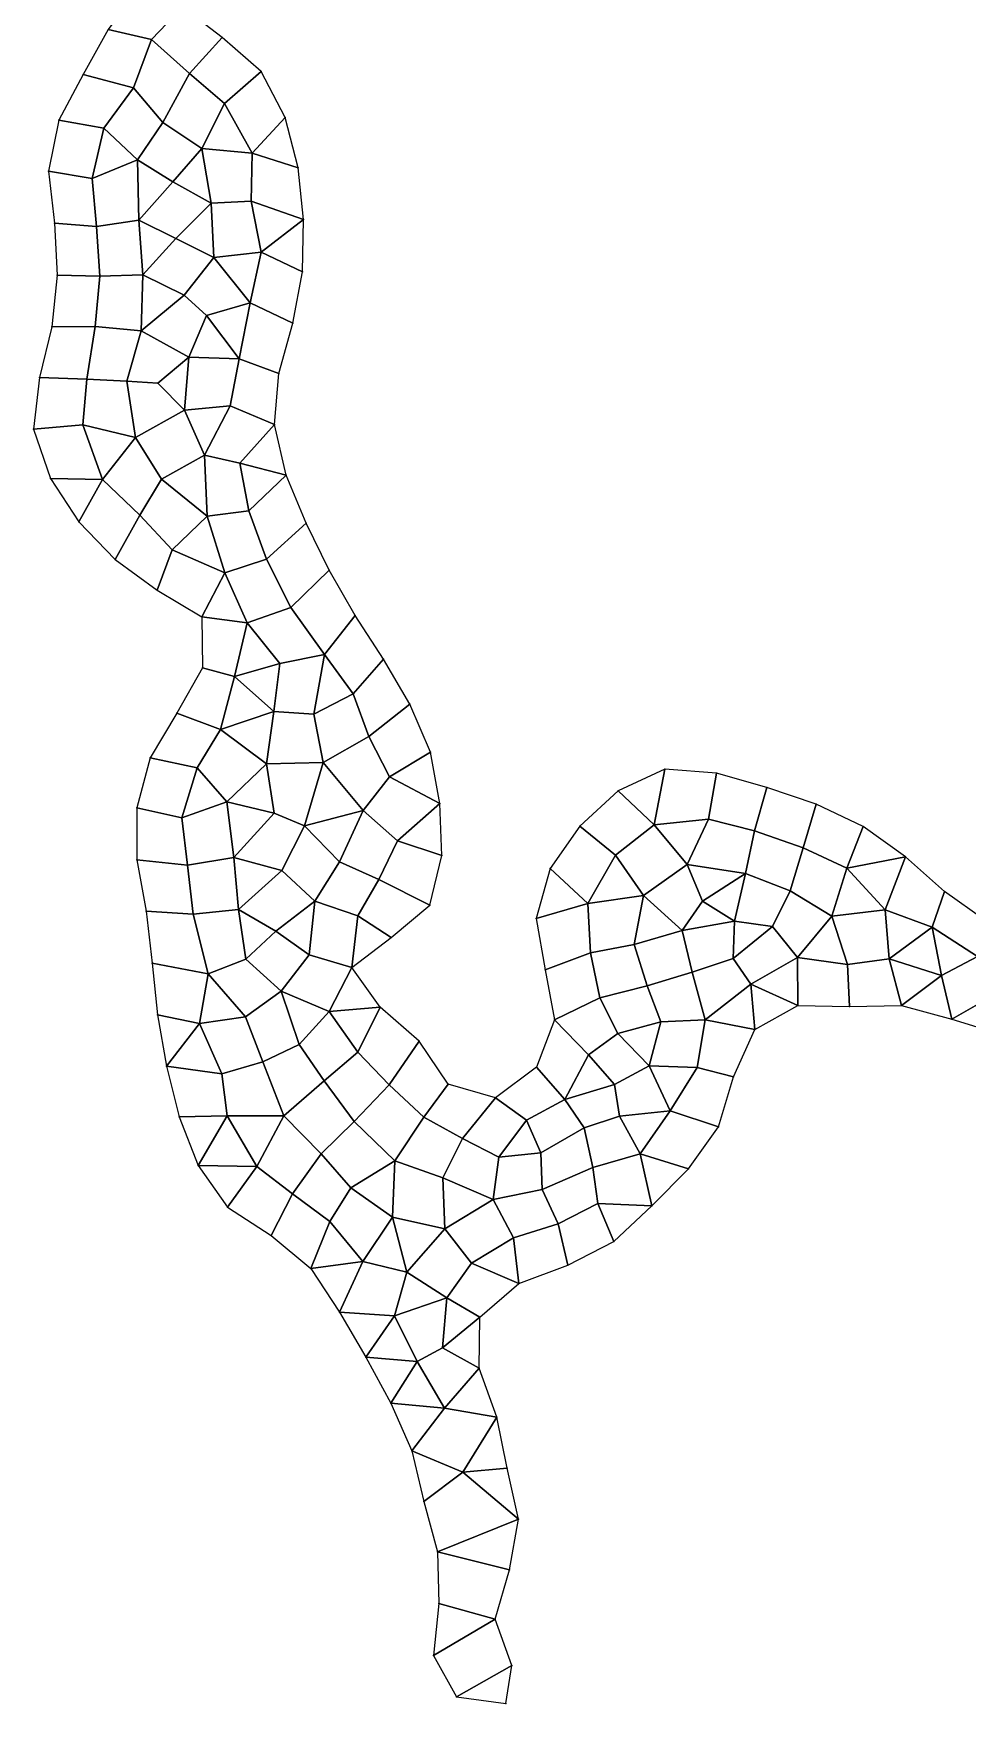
# Model space of a CAD drawing. Extents: x 380827 to 407438, y 6452886 to 6483357.
# Drawn here: x 391428 to 393569, y 6453922 to 6457752 of the extents above; entities that cross this region are included whole.
import ezdxf

# ---------------------------------------------------------------- set-up
doc = ezdxf.new("R2010")
doc.units = 0
for name, color, linetype in [('MESH_BOUND', 25, 'CONTINUOUS'), ('MESH_ELEMS', 18, 'CONTINUOUS'), ('MESH_NDSTRNGS', 17, 'CONTINUOUS'), ('MESH_NODES', 18, 'CONTINUOUS')]:
    doc.layers.add(name, color=color, linetype=linetype)

msp = doc.modelspace()

# ---------------------------------------------------------------- linework, layer by layer
at = {"layer": 'MESH_BOUND', "color": 25}
for points in [[(391860.075, 6457743.24, -0.218), (391769.619, 6457812.63, 0.082)], [(391598.915, 6457761.54, 0.083), (391542.049, 6457658.13, -0.219)], [(391949.509, 6457665.35, -1.459), (391860.075, 6457743.24, -0.218)], [(391542.049, 6457658.13, -0.219), (391486.054, 6457553.35, 0.025)], [(392004.7, 6457559.88, -0.13), (391949.509, 6457665.35, -1.459)], [(391486.054, 6457553.35, 0.025), (391462.525, 6457436.47, 0.083)], [(392034.814, 6457444.37, -0.044), (392004.7, 6457559.88, -0.13)], [(392046.735, 6457325.41, -0.01), (392034.814, 6457444.37, -0.044)], [(391462.525, 6457436.47, 0.083), (391476.182, 6457317.53, 0.034)], [(392044.223, 6457205.79, 0.006), (392046.735, 6457325.41, -0.01)], [(391476.182, 6457317.53, 0.034), (391482.199, 6457198.07, 0.028)], [(391482.199, 6457198.07, 0.028), (391470.343, 6457079.36, 0.012)], [(392022.254, 6457088.17, -0.012), (392044.223, 6457205.79, 0.006)], [(391470.343, 6457079.36, 0.012), (391441.723, 6456963.19, -0.013)], [(391990.2, 6456972.81, 0.008), (392022.254, 6457088.17, -0.012)], [(391441.723, 6456963.19, -0.013), (391427.784, 6456844.62, 0.005)], [(391980.072, 6456855.66, 0.056), (391990.2, 6456972.81, 0.008)], [(391427.784, 6456844.62, 0.005), (391467.073, 6456731.93, -0.006)], [(392006.789, 6456739.41, 0.005), (391980.072, 6456855.66, 0.056)], [(391467.073, 6456731.93, -0.006), (391532.199, 6456632.05, -0.005)], [(392052.685, 6456628.96, 0.016), (392006.789, 6456739.41, 0.005)], [(391532.199, 6456632.05, -0.005), (391615.202, 6456546.08, 0.009)], [(392105.332, 6456521.42, 0.015), (392052.685, 6456628.96, 0.016)], [(391615.202, 6456546.08, 0.009), (391711.665, 6456475.76, -0.006)], [(392164.892, 6456417.78, 0.012), (392105.332, 6456521.42, 0.015)], [(391711.665, 6456475.76, -0.006), (391813.95, 6456414.2, 0.041)], [(391813.95, 6456414.2, 0.041), (391815.113, 6456297.5, -0.02)], [(392230.43, 6456317.6, 0.001), (392164.892, 6456417.78, 0.012)], [(391815.113, 6456297.5, -0.02), (391756.865, 6456193.39, -0.116)], [(392290.773, 6456214.21, -0.075), (392230.43, 6456317.6, 0.001)], [(392338.039, 6456104.36, 0.004), (392290.773, 6456214.21, -0.075)], [(391756.865, 6456193.39, -0.116), (391695.146, 6456091.16, -0.164)], [(392359.189, 6455986.64, 0.003), (392338.039, 6456104.36, 0.004)], [(391695.146, 6456091.16, -0.164), (391664.564, 6455976.57, -0.123)], [(392875.325, 6456064.74, -0.14), (392768.258, 6456015.52, -0.045)], [(392993.345, 6456055.56, -0.002), (392875.325, 6456064.74, -0.14)], [(393108.512, 6456022.85, 0.002), (392993.345, 6456055.56, -0.002)], [(393221.932, 6455984.57, 0), (393108.512, 6456022.85, 0.002)], [(392363.671, 6455867.14, 0.009), (392359.189, 6455986.64, 0.003)], [(392768.258, 6456015.52, -0.045), (392680.539, 6455934.24, -0.248)], [(393329.934, 6455933.74, 0.004), (393221.932, 6455984.57, 0)], [(391664.564, 6455976.57, -0.123), (391664.735, 6455857.15, -0.028)], [(392680.539, 6455934.24, -0.248), (392611.954, 6455837.09, -0.455)], [(393426.767, 6455863.85, 0), (393329.934, 6455933.74, 0.004)], [(392336.279, 6455753.11, 0.015), (392363.671, 6455867.14, 0.009)], [(391664.735, 6455857.15, -0.028), (391685.868, 6455739.3, 0.004)], [(392611.954, 6455837.09, -0.455), (392579.922, 6455722.63, -0.151)], [(393516.298, 6455784.39, -0.005), (393426.767, 6455863.85, 0)], [(392247.637, 6455678.84, 0.016), (392336.279, 6455753.11, 0.015)], [(393608.773, 6455719, 0), (393516.298, 6455784.39, -0.005)], [(391685.868, 6455739.3, 0.004), (391700.177, 6455620.59, -0.017)], [(392579.922, 6455722.63, -0.151), (392600.859, 6455605.13, -0.096)], [(392157.894, 6455610.1, 0.005), (392247.637, 6455678.84, 0.016)], [(391700.177, 6455620.59, -0.017), (391712.23, 6455501.59, -0.005)], [(392222.643, 6455518.93, -0.043), (392157.894, 6455610.1, 0.005)], [(392600.859, 6455605.13, -0.096), (392622.26, 6455490, 0.059)], [(393081.245, 6455467.89, 0.009), (393179.542, 6455523.08, 0.04)], [(393179.542, 6455523.08, 0.04), (393298.491, 6455520.91, -0.072)], [(393298.491, 6455520.91, -0.072), (393417.262, 6455522.9, -0.005)], [(393417.262, 6455522.9, -0.005), (393532.72, 6455491.89, 0.028)], [(391712.23, 6455501.59, -0.005), (391732.671, 6455383.63, -0.258)], [(392311.589, 6455441.43, -0.571), (392222.643, 6455518.93, -0.043)], [(392622.26, 6455490, 0.059), (392580.523, 6455381.49, -0.019)], [(393532.72, 6455491.89, 0.028), (393647.158, 6455456.87, -0.41)], [(393032.009, 6455359.81, 0.043), (393081.245, 6455467.89, 0.009)], [(392378.49, 6455342.43, -0.028), (392311.589, 6455441.43, -0.571)], [(391732.671, 6455383.63, -0.258), (391762.124, 6455267.63, -0.007)], [(392580.523, 6455381.49, -0.019), (392487.07, 6455311.46, 0.127)], [(392487.07, 6455311.46, 0.127), (392378.49, 6455342.43, -0.028)], [(392998.165, 6455244.96, -0.015), (393032.009, 6455359.81, 0.043)], [(391762.124, 6455267.63, -0.007), (391805.042, 6455155.95, -0.014)], [(392929.251, 6455148.73, 0.013), (392998.165, 6455244.96, -0.015)], [(391805.042, 6455155.95, -0.014), (391872.269, 6455060.46, -0.067)], [(392845.091, 6455063.58, 0.003), (392929.251, 6455148.73, 0.013)], [(392757.917, 6454982.22, 0.004), (392845.091, 6455063.58, 0.003)], [(391872.269, 6455060.46, -0.067), (391972.528, 6454995.72, -0.001)], [(391972.528, 6454995.72, -0.001), (392063.993, 6454919.84, 0.02)], [(392652.724, 6454927.54, -0.002), (392757.917, 6454982.22, 0.004)], [(392063.993, 6454919.84, 0.02), (392128.98, 6454819.73, 0.002)], [(392540.601, 6454885.56, 0.004), (392652.724, 6454927.54, -0.002)], [(392451.186, 6454808.62, 0.012), (392540.601, 6454885.56, 0.004)], [(392128.98, 6454819.73, 0.002), (392189.331, 6454716.32, -0.003)], [(392449.461, 6454691.56, 0.013), (392451.186, 6454808.62, 0.012)], [(392189.331, 6454716.32, -0.003), (392246.911, 6454611.36, 0.011)], [(392490.074, 6454579.09, -0.022), (392449.461, 6454691.56, 0.013)], [(392246.911, 6454611.36, 0.011), (392294.917, 6454501.9, 0.032)], [(392513.485, 6454462.01, 0), (392490.074, 6454579.09, -0.022)], [(392294.917, 6454501.9, 0.032), (392322.57, 6454385.78, -0.001)], [(392539.803, 6454345.4, -0.022), (392513.485, 6454462.01, 0)], [(392322.57, 6454385.78, -0.001), (392354.205, 6454270.48, 0.002)], [(392518.826, 6454228.91, -0.008), (392539.803, 6454345.4, -0.022)], [(392354.205, 6454270.48, 0.002), (392357.12, 6454151.4, -0.096)], [(392486.415, 6454115.48, 0.019), (392518.826, 6454228.91, -0.008)], [(392357.12, 6454151.4, -0.096), (392344.465, 6454032.71, -0.01)], [(392524.135, 6454009.75, 0.008), (392486.415, 6454115.48, 0.019)], [(392344.465, 6454032.71, -0.01), (392397.231, 6453937.35, 0.005)], [(392510.192, 6453922.22, -8), (392524.135, 6454009.75, 0.008)], [(392397.231, 6453937.35, 0.005), (392510.192, 6453922.22, -8)]]:
    msp.add_polyline3d(points, dxfattribs=at)
at = {"layer": 'MESH_ELEMS', "color": 178}
for points in [[(391668.03, 6457855.75, -6.343), (391598.915, 6457761.54, 0.083), (391698.559, 6457738.07, -1.529), (391769.619, 6457812.63, 0.082)], [(391769.619, 6457812.63, 0.082), (391698.559, 6457738.07, -1.529), (391785.868, 6457660.25, -8.354), (391860.075, 6457743.24, -0.218)], [(391698.559, 6457738.07, -1.529), (391598.915, 6457761.54, 0.083), (391542.049, 6457658.13, -0.219), (391657.142, 6457627.28, -1.656)], [(391860.075, 6457743.24, -0.218), (391785.868, 6457660.25, -8.354), (391865.454, 6457591.9, -5.431), (391949.509, 6457665.35, -1.459)], [(391698.559, 6457738.07, -1.529), (391657.142, 6457627.28, -1.656), (391724.583, 6457547.85, -6.373), (391785.868, 6457660.25, -8.354)], [(391657.142, 6457627.28, -1.656), (391542.049, 6457658.13, -0.219), (391486.054, 6457553.35, 0.025), (391589.14, 6457534.78, -4.118)], [(391785.868, 6457660.25, -8.354), (391724.583, 6457547.85, -6.373), (391813.675, 6457488.31, -5.55), (391865.454, 6457591.9, -5.431)], [(391949.509, 6457665.35, -1.459), (391865.454, 6457591.9, -5.431), (391928.85, 6457477.7, -3.349), (392004.7, 6457559.88, -0.13)], [(391724.583, 6457547.85, -6.373), (391657.142, 6457627.28, -1.656), (391589.14, 6457534.78, -4.118), (391666.408, 6457462.28, -4.402)], [(391928.85, 6457477.7, -3.349), (391865.454, 6457591.9, -5.431), (391813.675, 6457488.31, -5.55), (391928.85, 6457477.7, -3.349)], [(391589.14, 6457534.78, -4.118), (391486.054, 6457553.35, 0.025), (391462.525, 6457436.47, 0.083), (391562.807, 6457419.4, -4.105)], [(392034.814, 6457444.37, -0.044), (392004.7, 6457559.88, -0.13), (391928.85, 6457477.7, -3.349), (392034.814, 6457444.37, -0.044)], [(391562.807, 6457419.4, -4.105), (391666.408, 6457462.28, -4.402), (391589.14, 6457534.78, -4.118), (391562.807, 6457419.4, -4.105)], [(391724.583, 6457547.85, -6.373), (391666.408, 6457462.28, -4.402), (391747.007, 6457412, -4.275), (391813.675, 6457488.31, -5.55)], [(391834.971, 6457363.19, -4.158), (391813.675, 6457488.31, -5.55), (391747.007, 6457412, -4.275), (391834.971, 6457363.19, -4.158)], [(391928.85, 6457477.7, -3.349), (391813.675, 6457488.31, -5.55), (391834.971, 6457363.19, -4.158), (391926.968, 6457367.44, -4.175)], [(391928.85, 6457477.7, -3.349), (391926.968, 6457367.44, -4.175), (392046.735, 6457325.41, -0.01), (392034.814, 6457444.37, -0.044)], [(391666.408, 6457462.28, -4.402), (391562.807, 6457419.4, -4.105), (391572.456, 6457309.58, -4.007), (391669.085, 6457324.06, -4.205)], [(391669.085, 6457324.06, -4.205), (391747.007, 6457412, -4.275), (391666.408, 6457462.28, -4.402), (391669.085, 6457324.06, -4.205)], [(391562.807, 6457419.4, -4.105), (391462.525, 6457436.47, 0.083), (391476.182, 6457317.53, 0.034), (391572.456, 6457309.58, -4.007)], [(391747.007, 6457412, -4.275), (391669.085, 6457324.06, -4.205), (391754.473, 6457282.04, -4.046), (391834.971, 6457363.19, -4.158)], [(391840.948, 6457238.42, -4.049), (391834.971, 6457363.19, -4.158), (391754.473, 6457282.04, -4.046), (391840.948, 6457238.42, -4.049)], [(391926.968, 6457367.44, -4.175), (391834.971, 6457363.19, -4.158), (391840.948, 6457238.42, -4.049), (391949.737, 6457250.71, -2.306)], [(391949.737, 6457250.71, -2.306), (392046.735, 6457325.41, -0.01), (391926.968, 6457367.44, -4.175), (391949.737, 6457250.71, -2.306)], [(391669.085, 6457324.06, -4.205), (391572.456, 6457309.58, -4.007), (391579.721, 6457195.31, -4.093), (391678.461, 6457198.35, -4.17)], [(391678.461, 6457198.35, -4.17), (391754.473, 6457282.04, -4.046), (391669.085, 6457324.06, -4.205), (391678.461, 6457198.35, -4.17)], [(392044.223, 6457205.79, 0.006), (392046.735, 6457325.41, -0.01), (391949.737, 6457250.71, -2.306), (392044.223, 6457205.79, 0.006)], [(391572.456, 6457309.58, -4.007), (391476.182, 6457317.53, 0.034), (391482.199, 6457198.07, 0.028), (391579.721, 6457195.31, -4.093)], [(391754.473, 6457282.04, -4.046), (391678.461, 6457198.35, -4.17), (391773.097, 6457151.86, -3.958), (391840.948, 6457238.42, -4.049)], [(391924.603, 6457134.8, -3.3), (391949.737, 6457250.71, -2.306), (391840.948, 6457238.42, -4.049), (391924.603, 6457134.8, -3.3)], [(392044.223, 6457205.79, 0.006), (391949.737, 6457250.71, -2.306), (391924.603, 6457134.8, -3.3), (392022.254, 6457088.17, -0.012)], [(391840.948, 6457238.42, -4.049), (391773.097, 6457151.86, -3.958), (391824.107, 6457105.24, -3.812), (391924.603, 6457134.8, -3.3)], [(391579.721, 6457195.31, -4.093), (391482.199, 6457198.07, 0.028), (391470.343, 6457079.36, 0.012), (391569.2, 6457080.01, -3.893)], [(391678.461, 6457198.35, -4.17), (391579.721, 6457195.31, -4.093), (391569.2, 6457080.01, -3.893), (391674.582, 6457070.1, -4.225)], [(391674.582, 6457070.1, -4.225), (391773.097, 6457151.86, -3.958), (391678.461, 6457198.35, -4.17), (391674.582, 6457070.1, -4.225)], [(391773.097, 6457151.86, -3.958), (391674.582, 6457070.1, -4.225), (391783.632, 6457010.16, -2.549), (391824.107, 6457105.24, -3.812)], [(391899.612, 6457006.29, -3.342), (391924.603, 6457134.8, -3.3), (391824.107, 6457105.24, -3.812), (391899.612, 6457006.29, -3.342)], [(392022.254, 6457088.17, -0.012), (391924.603, 6457134.8, -3.3), (391899.612, 6457006.29, -3.342), (391990.2, 6456972.81, 0.008)], [(391899.612, 6457006.29, -3.342), (391824.107, 6457105.24, -3.812), (391783.632, 6457010.16, -2.549), (391899.612, 6457006.29, -3.342)], [(391569.2, 6457080.01, -3.893), (391470.343, 6457079.36, 0.012), (391441.723, 6456963.19, -0.013), (391549.963, 6456959.61, -3.677)], [(391674.582, 6457070.1, -4.225), (391569.2, 6457080.01, -3.893), (391549.963, 6456959.61, -3.677), (391641.896, 6456955.06, -4.247)], [(391783.632, 6457010.16, -2.549), (391674.582, 6457070.1, -4.225), (391641.896, 6456955.06, -4.247), (391713.175, 6456950.57, -4.12)], [(391773.699, 6456888.47, -4.013), (391783.632, 6457010.16, -2.549), (391713.175, 6456950.57, -4.12), (391773.699, 6456888.47, -4.013)], [(391899.612, 6457006.29, -3.342), (391783.632, 6457010.16, -2.549), (391773.699, 6456888.47, -4.013), (391878.515, 6456898.28, -1.85)], [(391990.2, 6456972.81, 0.008), (391899.612, 6457006.29, -3.342), (391878.515, 6456898.28, -1.85), (391980.072, 6456855.66, 0.056)], [(391549.963, 6456959.61, -3.677), (391441.723, 6456963.19, -0.013), (391427.784, 6456844.62, 0.005), (391541.225, 6456854.52, -3.664)], [(391641.896, 6456955.06, -4.247), (391549.963, 6456959.61, -3.677), (391541.225, 6456854.52, -3.664), (391662.088, 6456825.51, -4.02)], [(391713.175, 6456950.57, -4.12), (391641.896, 6456955.06, -4.247), (391662.088, 6456825.51, -4.02), (391773.699, 6456888.47, -4.013)], [(391773.699, 6456888.47, -4.013), (391662.088, 6456825.51, -4.02), (391721.249, 6456730.47, -3.48), (391820.193, 6456785.32, -4.446)], [(391820.193, 6456785.32, -4.446), (391878.515, 6456898.28, -1.85), (391773.699, 6456888.47, -4.013), (391820.193, 6456785.32, -4.446)], [(391980.072, 6456855.66, 0.056), (391878.515, 6456898.28, -1.85), (391820.193, 6456785.32, -4.446), (391900.639, 6456766.88, -3.521)], [(391541.225, 6456854.52, -3.664), (391427.784, 6456844.62, 0.005), (391467.073, 6456731.93, -0.006), (391585.791, 6456729.71, -3.491)], [(391585.791, 6456729.71, -3.491), (391662.088, 6456825.51, -4.02), (391541.225, 6456854.52, -3.664), (391585.791, 6456729.71, -3.491)], [(391721.249, 6456730.47, -3.48), (391662.088, 6456825.51, -4.02), (391585.791, 6456729.71, -3.491), (391672.045, 6456647.85, -2.877)], [(392006.789, 6456739.41, 0.005), (391980.072, 6456855.66, 0.056), (391900.639, 6456766.88, -3.521), (392006.789, 6456739.41, 0.005)], [(391826.387, 6456645.21, -4.072), (391820.193, 6456785.32, -4.446), (391721.249, 6456730.47, -3.48), (391826.387, 6456645.21, -4.072)], [(391900.639, 6456766.88, -3.521), (391820.193, 6456785.32, -4.446), (391826.387, 6456645.21, -4.072), (391921.553, 6456657.67, -2.255)], [(391921.553, 6456657.67, -2.255), (392006.789, 6456739.41, 0.005), (391900.639, 6456766.88, -3.521), (391921.553, 6456657.67, -2.255)], [(391532.199, 6456632.05, -0.005), (391585.791, 6456729.71, -3.491), (391467.073, 6456731.93, -0.006), (391532.199, 6456632.05, -0.005)], [(391672.045, 6456647.85, -2.877), (391585.791, 6456729.71, -3.491), (391532.199, 6456632.05, -0.005), (391615.202, 6456546.08, 0.009)], [(391721.249, 6456730.47, -3.48), (391672.045, 6456647.85, -2.877), (391746.078, 6456567.96, -1.477), (391826.387, 6456645.21, -4.072)], [(392006.789, 6456739.41, 0.005), (391921.553, 6456657.67, -2.255), (391961.714, 6456546.81, -2.231), (392052.685, 6456628.96, 0.016)], [(391746.078, 6456567.96, -1.477), (391672.045, 6456647.85, -2.877), (391615.202, 6456546.08, 0.009), (391711.665, 6456475.76, -0.006)], [(391866.292, 6456515.44, -3.812), (391826.387, 6456645.21, -4.072), (391746.078, 6456567.96, -1.477), (391866.292, 6456515.44, -3.812)], [(391921.553, 6456657.67, -2.255), (391826.387, 6456645.21, -4.072), (391866.292, 6456515.44, -3.812), (391961.714, 6456546.81, -2.231)], [(392052.685, 6456628.96, 0.016), (391961.714, 6456546.81, -2.231), (392017.66, 6456435.78, -3.633), (392105.332, 6456521.42, 0.015)], [(391746.078, 6456567.96, -1.477), (391711.665, 6456475.76, -0.006), (391813.95, 6456414.2, 0.041), (391866.292, 6456515.44, -3.812)], [(391961.714, 6456546.81, -2.231), (391866.292, 6456515.44, -3.812), (391917.591, 6456400.42, -3.252), (392017.66, 6456435.78, -3.633)], [(392105.332, 6456521.42, 0.015), (392017.66, 6456435.78, -3.633), (392094.671, 6456327.91, -3.374), (392164.892, 6456417.78, 0.012)], [(391917.591, 6456400.42, -3.252), (391866.292, 6456515.44, -3.812), (391813.95, 6456414.2, 0.041), (391917.591, 6456400.42, -3.252)], [(391917.591, 6456400.42, -3.252), (391813.95, 6456414.2, 0.041), (391815.113, 6456297.5, -0.02), (391888.436, 6456277.73, -3.239)], [(392017.66, 6456435.78, -3.633), (391917.591, 6456400.42, -3.252), (391992.888, 6456307.25, -3.739), (392094.671, 6456327.91, -3.374)], [(392164.892, 6456417.78, 0.012), (392094.671, 6456327.91, -3.374), (392160.724, 6456237.65, -3.247), (392230.43, 6456317.6, 0.001)], [(391992.888, 6456307.25, -3.739), (391917.591, 6456400.42, -3.252), (391888.436, 6456277.73, -3.239), (391992.888, 6456307.25, -3.739)], [(392094.671, 6456327.91, -3.374), (391992.888, 6456307.25, -3.739), (391978.771, 6456197.36, -3.452), (392070.21, 6456191.56, -3.544)], [(392070.21, 6456191.56, -3.544), (392160.724, 6456237.65, -3.247), (392094.671, 6456327.91, -3.374), (392070.21, 6456191.56, -3.544)], [(391888.436, 6456277.73, -3.239), (391815.113, 6456297.5, -0.02), (391756.865, 6456193.39, -0.116), (391856.71, 6456155.89, -1.665)], [(391978.771, 6456197.36, -3.452), (391992.888, 6456307.25, -3.739), (391888.436, 6456277.73, -3.239), (391978.771, 6456197.36, -3.452)], [(392230.43, 6456317.6, 0.001), (392160.724, 6456237.65, -3.247), (392196.266, 6456139.78, -3.09), (392290.773, 6456214.21, -0.075)], [(391978.771, 6456197.36, -3.452), (391888.436, 6456277.73, -3.239), (391856.71, 6456155.89, -1.665), (391978.771, 6456197.36, -3.452)], [(392160.724, 6456237.65, -3.247), (392070.21, 6456191.56, -3.544), (392091.587, 6456080.52, -3.369), (392196.266, 6456139.78, -3.09)], [(392290.773, 6456214.21, -0.075), (392196.266, 6456139.78, -3.09), (392243.851, 6456047.41, -0.514), (392338.039, 6456104.36, 0.004)], [(391856.71, 6456155.89, -1.665), (391756.865, 6456193.39, -0.116), (391695.146, 6456091.16, -0.164), (391803.118, 6456068.01, -2.353)], [(391962.147, 6456077.44, -3.405), (391978.771, 6456197.36, -3.452), (391856.71, 6456155.89, -1.665), (391962.147, 6456077.44, -3.405)], [(392070.21, 6456191.56, -3.544), (391978.771, 6456197.36, -3.452), (391962.147, 6456077.44, -3.405), (392091.587, 6456080.52, -3.369)], [(391856.71, 6456155.89, -1.665), (391803.118, 6456068.01, -2.353), (391870.805, 6455990.02, -2.939), (391962.147, 6456077.44, -3.405)], [(392196.266, 6456139.78, -3.09), (392091.587, 6456080.52, -3.369), (392183.916, 6455970.69, -1.948), (392243.851, 6456047.41, -0.514)], [(392359.189, 6455986.64, 0.003), (392338.039, 6456104.36, 0.004), (392243.851, 6456047.41, -0.514), (392359.189, 6455986.64, 0.003)], [(391803.118, 6456068.01, -2.353), (391695.146, 6456091.16, -0.164), (391664.564, 6455976.57, -0.123), (391768.078, 6455953.22, -2.047)], [(391768.078, 6455953.22, -2.047), (391870.805, 6455990.02, -2.939), (391803.118, 6456068.01, -2.353), (391768.078, 6455953.22, -2.047)], [(391979.395, 6455964.34, -3.738), (391962.147, 6456077.44, -3.405), (391870.805, 6455990.02, -2.939), (391979.395, 6455964.34, -3.738)], [(392091.587, 6456080.52, -3.369), (391962.147, 6456077.44, -3.405), (391979.395, 6455964.34, -3.738), (392049.152, 6455935.28, -1.433)], [(392183.916, 6455970.69, -1.948), (392091.587, 6456080.52, -3.369), (392049.152, 6455935.28, -1.433), (392183.916, 6455970.69, -1.948)], [(392875.325, 6456064.74, -0.14), (392768.258, 6456015.52, -0.045), (392850.163, 6455937.67, -1.373), (392875.325, 6456064.74, -0.14)], [(392850.163, 6455937.67, -1.373), (392974.887, 6455950.42, -1.169), (392993.345, 6456055.56, -0.002), (392875.325, 6456064.74, -0.14)], [(392243.851, 6456047.41, -0.514), (392183.916, 6455970.69, -1.948), (392261.89, 6455901.02, -1.028), (392359.189, 6455986.64, 0.003)], [(392974.887, 6455950.42, -1.169), (393080.138, 6455923.74, -1.205), (393108.512, 6456022.85, 0.002), (392993.345, 6456055.56, -0.002)], [(393080.138, 6455923.74, -1.205), (393192.066, 6455884.87, -1.159), (393221.932, 6455984.57, 0), (393108.512, 6456022.85, 0.002)], [(391870.805, 6455990.02, -2.939), (391768.078, 6455953.22, -2.047), (391781.227, 6455845.05, -1.629), (391887.426, 6455862.89, -3.099)], [(391887.426, 6455862.89, -3.099), (391979.395, 6455964.34, -3.738), (391870.805, 6455990.02, -2.939), (391887.426, 6455862.89, -3.099)], [(392363.671, 6455867.14, 0.009), (392359.189, 6455986.64, 0.003), (392261.89, 6455901.02, -1.028), (392363.671, 6455867.14, 0.009)], [(392680.539, 6455934.24, -0.248), (392761.975, 6455868.2, -1.537), (392850.163, 6455937.67, -1.373), (392768.258, 6456015.52, -0.045)], [(393221.932, 6455984.57, 0), (393192.066, 6455884.87, -1.159), (393292.104, 6455838.26, -0.796), (393329.934, 6455933.74, 0.004)], [(391768.078, 6455953.22, -2.047), (391664.564, 6455976.57, -0.123), (391664.735, 6455857.15, -0.028), (391781.227, 6455845.05, -1.629)], [(392049.152, 6455935.28, -1.433), (391979.395, 6455964.34, -3.738), (391887.426, 6455862.89, -3.099), (391997.154, 6455832.44, -3.238)], [(392128.978, 6455852.32, -2.556), (392183.916, 6455970.69, -1.948), (392049.152, 6455935.28, -1.433), (392128.978, 6455852.32, -2.556)], [(392183.916, 6455970.69, -1.948), (392128.978, 6455852.32, -2.556), (392219.609, 6455811.83, -2.161), (392261.89, 6455901.02, -1.028)], [(392974.887, 6455950.42, -1.169), (392850.163, 6455937.67, -1.373), (392926.22, 6455846.6, -0.938), (392974.887, 6455950.42, -1.169)], [(392926.22, 6455846.6, -0.938), (393059.663, 6455825.58, -0.975), (393080.138, 6455923.74, -1.205), (392974.887, 6455950.42, -1.169)], [(392049.152, 6455935.28, -1.433), (391997.154, 6455832.44, -3.238), (392072.546, 6455762.54, -2.208), (392128.978, 6455852.32, -2.556)], [(392611.954, 6455837.09, -0.455), (392698.824, 6455757.1, -1.482), (392761.975, 6455868.2, -1.537), (392680.539, 6455934.24, -0.248)], [(392761.975, 6455868.2, -1.537), (392826.206, 6455775.08, -1.473), (392926.22, 6455846.6, -0.938), (392850.163, 6455937.67, -1.373)], [(393080.138, 6455923.74, -1.205), (393059.663, 6455825.58, -0.975), (393162.291, 6455786.4, -1.151), (393192.066, 6455884.87, -1.159)], [(393426.767, 6455863.85, 0), (393329.934, 6455933.74, 0.004), (393292.104, 6455838.26, -0.796), (393426.767, 6455863.85, 0)], [(392261.89, 6455901.02, -1.028), (392219.609, 6455811.83, -2.161), (392336.279, 6455753.11, 0.015), (392363.671, 6455867.14, 0.009)], [(392761.975, 6455868.2, -1.537), (392698.824, 6455757.1, -1.482), (392826.206, 6455775.08, -1.473), (392761.975, 6455868.2, -1.537)], [(393192.066, 6455884.87, -1.159), (393162.291, 6455786.4, -1.151), (393257.703, 6455728.23, -1.123), (393292.104, 6455838.26, -0.796)], [(391781.227, 6455845.05, -1.629), (391664.735, 6455857.15, -0.028), (391685.868, 6455739.3, 0.004), (391793.822, 6455732.89, -1.308)], [(391887.426, 6455862.89, -3.099), (391781.227, 6455845.05, -1.629), (391793.822, 6455732.89, -1.308), (391897.993, 6455743.43, -3.31)], [(391897.993, 6455743.43, -3.31), (391997.154, 6455832.44, -3.238), (391887.426, 6455862.89, -3.099), (391897.993, 6455743.43, -3.31)], [(392072.546, 6455762.54, -2.208), (391997.154, 6455832.44, -3.238), (391897.993, 6455743.43, -3.31), (391983.41, 6455693.63, -3.105)], [(392128.978, 6455852.32, -2.556), (392072.546, 6455762.54, -2.208), (392171.482, 6455728.57, -0.801), (392219.609, 6455811.83, -2.161)], [(392611.954, 6455837.09, -0.455), (392579.922, 6455722.63, -0.151), (392698.824, 6455757.1, -1.482), (392611.954, 6455837.09, -0.455)], [(392826.206, 6455775.08, -1.473), (392914.821, 6455694.79, -1.473), (392961.47, 6455762.74, -1.464), (392926.22, 6455846.6, -0.938)], [(393059.663, 6455825.58, -0.975), (392926.22, 6455846.6, -0.938), (392961.47, 6455762.74, -1.464), (393059.663, 6455825.58, -0.975)], [(393380.014, 6455742.41, -1.096), (393292.104, 6455838.26, -0.796), (393257.703, 6455728.23, -1.123), (393380.014, 6455742.41, -1.096)], [(393426.767, 6455863.85, 0), (393292.104, 6455838.26, -0.796), (393380.014, 6455742.41, -1.096), (393426.767, 6455863.85, 0)], [(393426.767, 6455863.85, 0), (393380.014, 6455742.41, -1.096), (393487.557, 6455703.1, -1.013), (393516.298, 6455784.39, -0.005)], [(392219.609, 6455811.83, -2.161), (392171.482, 6455728.57, -0.801), (392247.637, 6455678.84, 0.016), (392336.279, 6455753.11, 0.015)], [(393059.663, 6455825.58, -0.975), (392961.47, 6455762.74, -1.464), (393034.936, 6455716.8, -1.27), (393059.663, 6455825.58, -0.975)], [(393059.663, 6455825.58, -0.975), (393034.936, 6455716.8, -1.27), (393122.002, 6455704.41, -1.271), (393162.291, 6455786.4, -1.151)], [(392059.505, 6455639.11, -1.828), (392072.546, 6455762.54, -2.208), (391983.41, 6455693.63, -3.105), (392059.505, 6455639.11, -1.828)], [(392171.482, 6455728.57, -0.801), (392072.546, 6455762.54, -2.208), (392059.505, 6455639.11, -1.828), (392157.894, 6455610.1, 0.005)], [(392600.859, 6455605.13, -0.096), (392704.558, 6455643.89, -1.389), (392698.824, 6455757.1, -1.482), (392579.922, 6455722.63, -0.151)], [(392704.558, 6455643.89, -1.389), (392804.993, 6455662.87, -1.067), (392826.206, 6455775.08, -1.473), (392698.824, 6455757.1, -1.482)], [(392914.821, 6455694.79, -1.473), (392826.206, 6455775.08, -1.473), (392804.993, 6455662.87, -1.067), (392914.821, 6455694.79, -1.473)], [(393034.936, 6455716.8, -1.27), (392961.47, 6455762.74, -1.464), (392914.821, 6455694.79, -1.473), (393034.936, 6455716.8, -1.27)], [(393122.002, 6455704.41, -1.271), (393178.984, 6455633.5, -1.631), (393257.703, 6455728.23, -1.123), (393162.291, 6455786.4, -1.151)], [(393516.298, 6455784.39, -0.005), (393487.557, 6455703.1, -1.013), (393591.588, 6455635.18, -0.702), (393608.773, 6455719, 0)], [(391793.822, 6455732.89, -1.308), (391685.868, 6455739.3, 0.004), (391700.177, 6455620.59, -0.017), (391827.996, 6455596.13, -2.951)], [(391897.993, 6455743.43, -3.31), (391793.822, 6455732.89, -1.308), (391827.996, 6455596.13, -2.951), (391914.878, 6455629.52, -3.22)], [(391914.878, 6455629.52, -3.22), (391983.41, 6455693.63, -3.105), (391897.993, 6455743.43, -3.31), (391914.878, 6455629.52, -3.22)], [(392247.637, 6455678.84, 0.016), (392171.482, 6455728.57, -0.801), (392157.894, 6455610.1, 0.005), (392247.637, 6455678.84, 0.016)], [(392914.821, 6455694.79, -1.473), (392937.496, 6455599.42, -0.899), (393031.414, 6455630.7, -1.753), (393034.936, 6455716.8, -1.27)], [(393122.002, 6455704.41, -1.271), (393034.936, 6455716.8, -1.27), (393031.414, 6455630.7, -1.753), (393122.002, 6455704.41, -1.271)], [(393257.703, 6455728.23, -1.123), (393178.984, 6455633.5, -1.631), (393293.697, 6455617.34, -1.752), (393257.703, 6455728.23, -1.123)], [(393257.703, 6455728.23, -1.123), (393293.697, 6455617.34, -1.752), (393389.459, 6455630.31, -1.641), (393380.014, 6455742.41, -1.096)], [(393487.557, 6455703.1, -1.013), (393380.014, 6455742.41, -1.096), (393389.459, 6455630.31, -1.641), (393487.557, 6455703.1, -1.013)], [(392059.505, 6455639.11, -1.828), (391983.41, 6455693.63, -3.105), (391914.878, 6455629.52, -3.22), (391995.571, 6455556.2, -2.596)], [(392804.993, 6455662.87, -1.067), (392834.625, 6455568.05, -1.869), (392937.496, 6455599.42, -0.899), (392914.821, 6455694.79, -1.473)], [(393031.414, 6455630.7, -1.753), (393072.255, 6455571.9, -0.34), (393178.984, 6455633.5, -1.631), (393122.002, 6455704.41, -1.271)], [(393487.557, 6455703.1, -1.013), (393389.459, 6455630.31, -1.641), (393509.494, 6455592.05, -1.983), (393487.557, 6455703.1, -1.013)], [(393591.588, 6455635.18, -0.702), (393487.557, 6455703.1, -1.013), (393509.494, 6455592.05, -1.983), (393591.588, 6455635.18, -0.702)], [(392157.894, 6455610.1, 0.005), (392059.505, 6455639.11, -1.828), (391995.571, 6455556.2, -2.596), (392105.81, 6455508.99, -0.06)], [(392622.26, 6455490, 0.059), (392726.338, 6455540.61, -1.578), (392704.558, 6455643.89, -1.389), (392600.859, 6455605.13, -0.096)], [(392704.558, 6455643.89, -1.389), (392726.338, 6455540.61, -1.578), (392834.625, 6455568.05, -1.869), (392804.993, 6455662.87, -1.067)], [(391827.996, 6455596.13, -2.951), (391700.177, 6455620.59, -0.017), (391712.23, 6455501.59, -0.005), (391808.734, 6455482.03, -3.053)], [(391914.878, 6455629.52, -3.22), (391827.996, 6455596.13, -2.951), (391913.77, 6455496.95, -3.019), (391995.571, 6455556.2, -2.596)], [(392222.643, 6455518.93, -0.043), (392157.894, 6455610.1, 0.005), (392105.81, 6455508.99, -0.06), (392222.643, 6455518.93, -0.043)], [(392834.625, 6455568.05, -1.869), (392865.761, 6455485.84, -1.808), (392967.176, 6455490.42, -1.964), (392937.496, 6455599.42, -0.899)], [(392937.496, 6455599.42, -0.899), (392967.176, 6455490.42, -1.964), (393072.255, 6455571.9, -0.34), (393031.414, 6455630.7, -1.753)], [(393178.984, 6455633.5, -1.631), (393072.255, 6455571.9, -0.34), (393179.542, 6455523.08, 0.04), (393178.984, 6455633.5, -1.631)], [(393178.984, 6455633.5, -1.631), (393179.542, 6455523.08, 0.04), (393298.491, 6455520.91, -0.072), (393293.697, 6455617.34, -1.752)], [(393293.697, 6455617.34, -1.752), (393298.491, 6455520.91, -0.072), (393417.262, 6455522.9, -0.005), (393389.459, 6455630.31, -1.641)], [(393509.494, 6455592.05, -1.983), (393389.459, 6455630.31, -1.641), (393417.262, 6455522.9, -0.005), (393509.494, 6455592.05, -1.983)], [(393509.494, 6455592.05, -1.983), (393532.72, 6455491.89, 0.028), (393639.526, 6455552.75, -2.05), (393591.588, 6455635.18, -0.702)], [(391808.734, 6455482.03, -3.053), (391913.77, 6455496.95, -3.019), (391827.996, 6455596.13, -2.951), (391808.734, 6455482.03, -3.053)], [(392726.338, 6455540.61, -1.578), (392767.581, 6455459.1, -1.785), (392865.761, 6455485.84, -1.808), (392834.625, 6455568.05, -1.869)], [(393072.255, 6455571.9, -0.34), (392967.176, 6455490.42, -1.964), (393081.245, 6455467.89, 0.009), (393072.255, 6455571.9, -0.34)], [(393179.542, 6455523.08, 0.04), (393072.255, 6455571.9, -0.34), (393081.245, 6455467.89, 0.009), (393179.542, 6455523.08, 0.04)], [(393532.72, 6455491.89, 0.028), (393509.494, 6455592.05, -1.983), (393417.262, 6455522.9, -0.005), (393532.72, 6455491.89, 0.028)], [(391995.571, 6455556.2, -2.596), (391913.77, 6455496.95, -3.019), (391953.371, 6455394.09, -2.557), (392036.767, 6455433.47, -0.033)], [(392036.767, 6455433.47, -0.033), (392105.81, 6455508.99, -0.06), (391995.571, 6455556.2, -2.596), (392036.767, 6455433.47, -0.033)], [(392622.26, 6455490, 0.059), (392700.09, 6455410.09, -1.292), (392767.581, 6455459.1, -1.785), (392726.338, 6455540.61, -1.578)], [(393647.158, 6455456.87, -0.41), (393639.526, 6455552.75, -2.05), (393532.72, 6455491.89, 0.028), (393647.158, 6455456.87, -0.41)], [(391732.671, 6455383.63, -0.258), (391808.734, 6455482.03, -3.053), (391712.23, 6455501.59, -0.005), (391732.671, 6455383.63, -0.258)], [(391913.77, 6455496.95, -3.019), (391808.734, 6455482.03, -3.053), (391859.266, 6455366.7, -3.298), (391953.371, 6455394.09, -2.557)], [(392105.81, 6455508.99, -0.06), (392036.767, 6455433.47, -0.033), (392094.139, 6455350.6, -2.393), (392171.416, 6455415.9, -2.395)], [(392171.416, 6455415.9, -2.395), (392222.643, 6455518.93, -0.043), (392105.81, 6455508.99, -0.06), (392171.416, 6455415.9, -2.395)], [(392222.643, 6455518.93, -0.043), (392171.416, 6455415.9, -2.395), (392243.001, 6455341.2, -2.602), (392311.589, 6455441.43, -0.571)], [(392580.523, 6455381.49, -0.019), (392645.513, 6455307.59, -2.209), (392700.09, 6455410.09, -1.292), (392622.26, 6455490, 0.059)], [(392865.761, 6455485.84, -1.808), (392767.581, 6455459.1, -1.785), (392839.388, 6455384.44, -1.805), (392865.761, 6455485.84, -1.808)], [(392865.761, 6455485.84, -1.808), (392839.388, 6455384.44, -1.805), (392949.252, 6455381.26, -2.098), (392967.176, 6455490.42, -1.964)], [(392967.176, 6455490.42, -1.964), (392949.252, 6455381.26, -2.098), (393032.009, 6455359.81, 0.043), (393081.245, 6455467.89, 0.009)], [(391732.671, 6455383.63, -0.258), (391859.266, 6455366.7, -3.298), (391808.734, 6455482.03, -3.053), (391732.671, 6455383.63, -0.258)], [(392700.09, 6455410.09, -1.292), (392759.797, 6455341.98, -2.061), (392839.388, 6455384.44, -1.805), (392767.581, 6455459.1, -1.785)], [(392036.767, 6455433.47, -0.033), (391953.371, 6455394.09, -2.557), (392001.692, 6455270.48, -2.686), (392094.139, 6455350.6, -2.393)], [(392171.416, 6455415.9, -2.395), (392094.139, 6455350.6, -2.393), (392163.242, 6455257.15, -2.599), (392243.001, 6455341.2, -2.602)], [(392311.589, 6455441.43, -0.571), (392243.001, 6455341.2, -2.602), (392322.44, 6455267.43, -2.331), (392378.49, 6455342.43, -0.028)], [(392759.797, 6455341.98, -2.061), (392700.09, 6455410.09, -1.292), (392645.513, 6455307.59, -2.209), (392759.797, 6455341.98, -2.061)], [(391859.266, 6455366.7, -3.298), (391732.671, 6455383.63, -0.258), (391762.124, 6455267.63, -0.007), (391872.034, 6455269.87, -2.956)], [(391953.371, 6455394.09, -2.557), (391859.266, 6455366.7, -3.298), (391872.034, 6455269.87, -2.956), (392001.692, 6455270.48, -2.686)], [(392487.07, 6455311.46, 0.127), (392557.729, 6455259.8, -2.224), (392645.513, 6455307.59, -2.209), (392580.523, 6455381.49, -0.019)], [(392759.797, 6455341.98, -2.061), (392770.947, 6455269.63, -1.933), (392887.273, 6455281.79, -1.928), (392839.388, 6455384.44, -1.805)], [(392949.252, 6455381.26, -2.098), (392839.388, 6455384.44, -1.805), (392887.273, 6455281.79, -1.928), (392949.252, 6455381.26, -2.098)], [(392887.273, 6455281.79, -1.928), (392998.165, 6455244.96, -0.015), (393032.009, 6455359.81, 0.043), (392949.252, 6455381.26, -2.098)], [(392094.139, 6455350.6, -2.393), (392001.692, 6455270.48, -2.686), (392087.394, 6455182.69, -2.668), (392163.242, 6455257.15, -2.599)], [(392243.001, 6455341.2, -2.602), (392163.242, 6455257.15, -2.599), (392255.968, 6455167.16, -2.344), (392322.44, 6455267.43, -2.331)], [(392378.49, 6455342.43, -0.028), (392322.44, 6455267.43, -2.331), (392411.557, 6455217.89, -2.323), (392487.07, 6455311.46, 0.127)], [(392645.513, 6455307.59, -2.209), (392690.087, 6455242.23, -1.527), (392770.947, 6455269.63, -1.933), (392759.797, 6455341.98, -2.061)], [(392487.07, 6455311.46, 0.127), (392411.557, 6455217.89, -2.323), (392494.141, 6455175.15, -2.28), (392557.729, 6455259.8, -2.224)], [(392645.513, 6455307.59, -2.209), (392557.729, 6455259.8, -2.224), (392590.407, 6455185.46, -2.07), (392690.087, 6455242.23, -1.527)], [(391805.042, 6455155.95, -0.014), (391872.034, 6455269.87, -2.956), (391762.124, 6455267.63, -0.007), (391805.042, 6455155.95, -0.014)], [(391805.042, 6455155.95, -0.014), (391939.479, 6455153.86, -2.64), (391872.034, 6455269.87, -2.956), (391805.042, 6455155.95, -0.014)], [(391939.479, 6455153.86, -2.64), (392001.692, 6455270.48, -2.686), (391872.034, 6455269.87, -2.956), (391939.479, 6455153.86, -2.64)], [(392087.394, 6455182.69, -2.668), (392001.692, 6455270.48, -2.686), (391939.479, 6455153.86, -2.64), (392021.419, 6455091.11, -2.526)], [(392163.242, 6455257.15, -2.599), (392087.394, 6455182.69, -2.668), (392155.25, 6455105.27, -2.885), (392255.968, 6455167.16, -2.344)], [(392322.44, 6455267.43, -2.331), (392255.968, 6455167.16, -2.344), (392366.288, 6455127.86, -2.339), (392411.557, 6455217.89, -2.323)], [(392590.407, 6455185.46, -2.07), (392557.729, 6455259.8, -2.224), (392494.141, 6455175.15, -2.28), (392590.407, 6455185.46, -2.07)], [(392770.947, 6455269.63, -1.933), (392690.087, 6455242.23, -1.527), (392710.072, 6455151.37, -1.58), (392818.784, 6455182.81, -1.299)], [(392887.273, 6455281.79, -1.928), (392770.947, 6455269.63, -1.933), (392818.784, 6455182.81, -1.299), (392887.273, 6455281.79, -1.928)], [(392887.273, 6455281.79, -1.928), (392818.784, 6455182.81, -1.299), (392929.251, 6455148.73, 0.013), (392998.165, 6455244.96, -0.015)], [(392411.557, 6455217.89, -2.323), (392366.288, 6455127.86, -2.339), (392481.654, 6455078.03, -2.097), (392494.141, 6455175.15, -2.28)], [(392690.087, 6455242.23, -1.527), (392590.407, 6455185.46, -2.07), (392593.604, 6455101.47, -2.008), (392710.072, 6455151.37, -1.58)], [(392087.394, 6455182.69, -2.668), (392021.419, 6455091.11, -2.526), (392107.095, 6455028, -1.152), (392155.25, 6455105.27, -2.885)], [(392494.141, 6455175.15, -2.28), (392481.654, 6455078.03, -2.097), (392593.604, 6455101.47, -2.008), (392590.407, 6455185.46, -2.07)], [(392818.784, 6455182.81, -1.299), (392710.072, 6455151.37, -1.58), (392721.759, 6455068.8, -0.518), (392845.091, 6455063.58, 0.003)], [(392929.251, 6455148.73, 0.013), (392818.784, 6455182.81, -1.299), (392845.091, 6455063.58, 0.003), (392929.251, 6455148.73, 0.013)], [(391872.269, 6455060.46, -0.067), (391939.479, 6455153.86, -2.64), (391805.042, 6455155.95, -0.014), (391872.269, 6455060.46, -0.067)], [(392021.419, 6455091.11, -2.526), (391939.479, 6455153.86, -2.64), (391872.269, 6455060.46, -0.067), (391972.528, 6454995.72, -0.001)], [(392250.793, 6455038.09, -2.218), (392255.968, 6455167.16, -2.344), (392155.25, 6455105.27, -2.885), (392250.793, 6455038.09, -2.218)], [(392366.288, 6455127.86, -2.339), (392255.968, 6455167.16, -2.344), (392250.793, 6455038.09, -2.218), (392370.593, 6455010.79, -1.049)], [(392593.604, 6455101.47, -2.008), (392630.13, 6455022.52, -1.503), (392721.759, 6455068.8, -0.518), (392710.072, 6455151.37, -1.58)], [(392155.25, 6455105.27, -2.885), (392107.095, 6455028, -1.152), (392182.705, 6454936.27, -1.913), (392250.793, 6455038.09, -2.218)], [(392481.654, 6455078.03, -2.097), (392366.288, 6455127.86, -2.339), (392370.593, 6455010.79, -1.049), (392481.654, 6455078.03, -2.097)], [(392481.654, 6455078.03, -2.097), (392527.913, 6454990.01, -0.752), (392630.13, 6455022.52, -1.503), (392593.604, 6455101.47, -2.008)], [(392107.095, 6455028, -1.152), (392021.419, 6455091.11, -2.526), (391972.528, 6454995.72, -0.001), (392063.993, 6454919.84, 0.02)], [(392481.654, 6455078.03, -2.097), (392370.593, 6455010.79, -1.049), (392432.006, 6454932.1, 0.019), (392527.913, 6454990.01, -0.752)], [(392630.13, 6455022.52, -1.503), (392652.724, 6454927.54, -0.002), (392757.917, 6454982.22, 0.004), (392721.759, 6455068.8, -0.518)], [(392845.091, 6455063.58, 0.003), (392721.759, 6455068.8, -0.518), (392757.917, 6454982.22, 0.004), (392845.091, 6455063.58, 0.003)], [(392182.705, 6454936.27, -1.913), (392107.095, 6455028, -1.152), (392063.993, 6454919.84, 0.02), (392182.705, 6454936.27, -1.913)], [(392283.746, 6454911.45, -1.897), (392250.793, 6455038.09, -2.218), (392182.705, 6454936.27, -1.913), (392283.746, 6454911.45, -1.897)], [(392283.746, 6454911.45, -1.897), (392370.593, 6455010.79, -1.049), (392250.793, 6455038.09, -2.218), (392283.746, 6454911.45, -1.897)], [(392370.593, 6455010.79, -1.049), (392283.746, 6454911.45, -1.897), (392375.329, 6454853.03, -1.292), (392432.006, 6454932.1, 0.019)], [(392540.601, 6454885.56, 0.004), (392527.913, 6454990.01, -0.752), (392432.006, 6454932.1, 0.019), (392540.601, 6454885.56, 0.004)], [(392630.13, 6455022.52, -1.503), (392527.913, 6454990.01, -0.752), (392540.601, 6454885.56, 0.004), (392652.724, 6454927.54, -0.002)], [(392128.98, 6454819.73, 0.002), (392182.705, 6454936.27, -1.913), (392063.993, 6454919.84, 0.02), (392128.98, 6454819.73, 0.002)], [(392283.746, 6454911.45, -1.897), (392182.705, 6454936.27, -1.913), (392128.98, 6454819.73, 0.002), (392255.704, 6454811.46, -1.777)], [(392255.704, 6454811.46, -1.777), (392375.329, 6454853.03, -1.292), (392283.746, 6454911.45, -1.897), (392255.704, 6454811.46, -1.777)], [(392432.006, 6454932.1, 0.019), (392375.329, 6454853.03, -1.292), (392451.186, 6454808.62, 0.012), (392540.601, 6454885.56, 0.004)], [(392375.329, 6454853.03, -1.292), (392255.704, 6454811.46, -1.777), (392307.268, 6454706.85, -1.613), (392365.699, 6454738.15, -1.402)], [(392365.699, 6454738.15, -1.402), (392451.186, 6454808.62, 0.012), (392375.329, 6454853.03, -1.292), (392365.699, 6454738.15, -1.402)], [(392189.331, 6454716.32, -0.003), (392255.704, 6454811.46, -1.777), (392128.98, 6454819.73, 0.002), (392189.331, 6454716.32, -0.003)], [(392189.331, 6454716.32, -0.003), (392307.268, 6454706.85, -1.613), (392255.704, 6454811.46, -1.777), (392189.331, 6454716.32, -0.003)], [(392449.461, 6454691.56, 0.013), (392451.186, 6454808.62, 0.012), (392365.699, 6454738.15, -1.402), (392449.461, 6454691.56, 0.013)], [(392365.699, 6454738.15, -1.402), (392307.268, 6454706.85, -1.613), (392369.896, 6454599.52, -1.486), (392449.461, 6454691.56, 0.013)], [(392246.911, 6454611.36, 0.011), (392307.268, 6454706.85, -1.613), (392189.331, 6454716.32, -0.003), (392246.911, 6454611.36, 0.011)], [(392246.911, 6454611.36, 0.011), (392369.896, 6454599.52, -1.486), (392307.268, 6454706.85, -1.613), (392246.911, 6454611.36, 0.011)], [(392490.074, 6454579.09, -0.022), (392449.461, 6454691.56, 0.013), (392369.896, 6454599.52, -1.486), (392490.074, 6454579.09, -0.022)], [(392294.917, 6454501.9, 0.032), (392369.896, 6454599.52, -1.486), (392246.911, 6454611.36, 0.011), (392294.917, 6454501.9, 0.032)], [(392490.074, 6454579.09, -0.022), (392369.896, 6454599.52, -1.486), (392294.917, 6454501.9, 0.032), (392411.981, 6454452.79, -1.281)], [(392513.485, 6454462.01, 0), (392490.074, 6454579.09, -0.022), (392411.981, 6454452.79, -1.281), (392513.485, 6454462.01, 0)], [(392322.57, 6454385.78, -0.001), (392411.981, 6454452.79, -1.281), (392294.917, 6454501.9, 0.032), (392322.57, 6454385.78, -0.001)], [(392411.981, 6454452.79, -1.281), (392322.57, 6454385.78, -0.001), (392354.205, 6454270.48, 0.002), (392539.803, 6454345.4, -0.022)], [(392539.803, 6454345.4, -0.022), (392513.485, 6454462.01, 0), (392411.981, 6454452.79, -1.281), (392539.803, 6454345.4, -0.022)], [(392518.826, 6454228.91, -0.008), (392539.803, 6454345.4, -0.022), (392354.205, 6454270.48, 0.002), (392518.826, 6454228.91, -0.008)], [(392518.826, 6454228.91, -0.008), (392354.205, 6454270.48, 0.002), (392357.12, 6454151.4, -0.096), (392486.415, 6454115.48, 0.019)], [(392344.465, 6454032.71, -0.01), (392486.415, 6454115.48, 0.019), (392357.12, 6454151.4, -0.096), (392344.465, 6454032.71, -0.01)], [(392486.415, 6454115.48, 0.019), (392344.465, 6454032.71, -0.01), (392397.231, 6453937.35, 0.005), (392524.135, 6454009.75, 0.008)], [(392510.192, 6453922.22, -8), (392524.135, 6454009.75, 0.008), (392397.231, 6453937.35, 0.005), (392510.192, 6453922.22, -8)]]:
    msp.add_3dface(points, dxfattribs=at)
at = {"layer": 'MESH_NDSTRNGS', "color": 17}
for points in [[(392557.729, 6455259.8, -2.224), (392487.07, 6455311.46, 0.127)], [(392494.141, 6455175.15, -2.28), (392557.729, 6455259.8, -2.224)], [(392481.654, 6455078.03, -2.097), (392494.141, 6455175.15, -2.28)], [(392527.913, 6454990.01, -0.752), (392481.654, 6455078.03, -2.097)], [(392540.601, 6454885.56, 0.004), (392527.913, 6454990.01, -0.752)]]:
    msp.add_polyline3d(points, dxfattribs=at)
for p in [(392487.07, 6455311.46, 0.127), (392557.729, 6455259.8, -2.224), (392494.141, 6455175.15, -2.28), (392481.654, 6455078.03, -2.097), (392527.913, 6454990.01, -0.752), (392540.601, 6454885.56, 0.004)]:
    msp.add_point(p, dxfattribs=at)
at = {"layer": 'MESH_NODES', "color": 18}
for p in [(391860.075, 6457743.24, -0.218), (391698.559, 6457738.07, -1.529), (391542.049, 6457658.13, -0.219), (391785.868, 6457660.25, -8.354), (391949.509, 6457665.35, -1.459), (391657.142, 6457627.28, -1.656), (391865.454, 6457591.9, -5.431), (391486.054, 6457553.35, 0.025), (392004.7, 6457559.88, -0.13), (391589.14, 6457534.78, -4.118), (391724.583, 6457547.85, -6.373), (391813.675, 6457488.31, -5.55), (391928.85, 6457477.7, -3.349), (391666.408, 6457462.28, -4.402), (392034.814, 6457444.37, -0.044), (391462.525, 6457436.47, 0.083), (391562.807, 6457419.4, -4.105), (391747.007, 6457412, -4.275), (391834.971, 6457363.19, -4.158), (391926.968, 6457367.44, -4.175), (391669.085, 6457324.06, -4.205), (392046.735, 6457325.41, -0.01), (391476.182, 6457317.53, 0.034), (391572.456, 6457309.58, -4.007), (391754.473, 6457282.04, -4.046), (391949.737, 6457250.71, -2.306), (391840.948, 6457238.42, -4.049), (391482.199, 6457198.07, 0.028), (391579.721, 6457195.31, -4.093), (391678.461, 6457198.35, -4.17), (392044.223, 6457205.79, 0.006), (391773.097, 6457151.86, -3.958), (391924.603, 6457134.8, -3.3), (391824.107, 6457105.24, -3.812), (391470.343, 6457079.36, 0.012), (391569.2, 6457080.01, -3.893), (391674.582, 6457070.1, -4.225), (392022.254, 6457088.17, -0.012), (391783.632, 6457010.16, -2.549), (391899.612, 6457006.29, -3.342), (391441.723, 6456963.19, -0.013), (391549.963, 6456959.61, -3.677), (391641.896, 6456955.06, -4.247), (391713.175, 6456950.57, -4.12), (391990.2, 6456972.81, 0.008), (391773.699, 6456888.47, -4.013), (391878.515, 6456898.28, -1.85), (391427.784, 6456844.62, 0.005), (391541.225, 6456854.52, -3.664), (391662.088, 6456825.51, -4.02), (391980.072, 6456855.66, 0.056), (391820.193, 6456785.32, -4.446), (391900.639, 6456766.88, -3.521), (391467.073, 6456731.93, -0.006), (391585.791, 6456729.71, -3.491), (391721.249, 6456730.47, -3.48), (392006.789, 6456739.41, 0.005), (391672.045, 6456647.85, -2.877), (391826.387, 6456645.21, -4.072), (391921.553, 6456657.67, -2.255), (391532.199, 6456632.05, -0.005), (392052.685, 6456628.96, 0.016), (391746.078, 6456567.96, -1.477), (391615.202, 6456546.08, 0.009), (391961.714, 6456546.81, -2.231), (392105.332, 6456521.42, 0.015), (391866.292, 6456515.44, -3.812), (391711.665, 6456475.76, -0.006), (391813.95, 6456414.2, 0.041), (392017.66, 6456435.78, -3.633), (392164.892, 6456417.78, 0.012), (391917.591, 6456400.42, -3.252), (392094.671, 6456327.91, -3.374), (391815.113, 6456297.5, -0.02), (391992.888, 6456307.25, -3.739), (392230.43, 6456317.6, 0.001), (391888.436, 6456277.73, -3.239), (392160.724, 6456237.65, -3.247), (392290.773, 6456214.21, -0.075), (391756.865, 6456193.39, -0.116), (391978.771, 6456197.36, -3.452), (392070.21, 6456191.56, -3.544), (391856.71, 6456155.89, -1.665), (392196.266, 6456139.78, -3.09), (392338.039, 6456104.36, 0.004), (391695.146, 6456091.16, -0.164), (391803.118, 6456068.01, -2.353), (391962.147, 6456077.44, -3.405), (392091.587, 6456080.52, -3.369), (392875.325, 6456064.74, -0.14), (392243.851, 6456047.41, -0.514), (392993.345, 6456055.56, -0.002), (393108.512, 6456022.85, 0.002), (391870.805, 6455990.02, -2.939), (392359.189, 6455986.64, 0.003), (392768.258, 6456015.52, -0.045), (393221.932, 6455984.57, 0), (391664.564, 6455976.57, -0.123), (391768.078, 6455953.22, -2.047), (391979.395, 6455964.34, -3.738), (392183.916, 6455970.69, -1.948), (392974.887, 6455950.42, -1.169), (392049.152, 6455935.28, -1.433), (392680.539, 6455934.24, -0.248), (392850.163, 6455937.67, -1.373), (393080.138, 6455923.74, -1.205), (393329.934, 6455933.74, 0.004), (392261.89, 6455901.02, -1.028), (392363.671, 6455867.14, 0.009), (392761.975, 6455868.2, -1.537), (393192.066, 6455884.87, -1.159), (391664.735, 6455857.15, -0.028), (391781.227, 6455845.05, -1.629), (391887.426, 6455862.89, -3.099), (391997.154, 6455832.44, -3.238), (392128.978, 6455852.32, -2.556), (392611.954, 6455837.09, -0.455), (392926.22, 6455846.6, -0.938), (393292.104, 6455838.26, -0.796), (393426.767, 6455863.85, 0), (392219.609, 6455811.83, -2.161), (393059.663, 6455825.58, -0.975), (392072.546, 6455762.54, -2.208), (392336.279, 6455753.11, 0.015), (392698.824, 6455757.1, -1.482), (392826.206, 6455775.08, -1.473), (392961.47, 6455762.74, -1.464), (393162.291, 6455786.4, -1.151), (393516.298, 6455784.39, -0.005), (391685.868, 6455739.3, 0.004), (391793.822, 6455732.89, -1.308), (391897.993, 6455743.43, -3.31), (392171.482, 6455728.57, -0.801), (392579.922, 6455722.63, -0.151), (393034.936, 6455716.8, -1.27), (393257.703, 6455728.23, -1.123), (393380.014, 6455742.41, -1.096), (391983.41, 6455693.63, -3.105), (392247.637, 6455678.84, 0.016), (392914.821, 6455694.79, -1.473), (393122.002, 6455704.41, -1.271), (393487.557, 6455703.1, -1.013), (392059.505, 6455639.11, -1.828), (392704.558, 6455643.89, -1.389), (392804.993, 6455662.87, -1.067), (391700.177, 6455620.59, -0.017), (391914.878, 6455629.52, -3.22), (392157.894, 6455610.1, 0.005), (392600.859, 6455605.13, -0.096), (392937.496, 6455599.42, -0.899), (393031.414, 6455630.7, -1.753), (393178.984, 6455633.5, -1.631), (393293.697, 6455617.34, -1.752), (393389.459, 6455630.31, -1.641), (391827.996, 6455596.13, -2.951), (392834.625, 6455568.05, -1.869), (393072.255, 6455571.9, -0.34), (393509.494, 6455592.05, -1.983), (391995.571, 6455556.2, -2.596), (392726.338, 6455540.61, -1.578), (393179.542, 6455523.08, 0.04), (393417.262, 6455522.9, -0.005), (391712.23, 6455501.59, -0.005), (391913.77, 6455496.95, -3.019), (392105.81, 6455508.99, -0.06), (392222.643, 6455518.93, -0.043), (392622.26, 6455490, 0.059), (392865.761, 6455485.84, -1.808), (392967.176, 6455490.42, -1.964), (393298.491, 6455520.91, -0.072), (393532.72, 6455491.89, 0.028), (391808.734, 6455482.03, -3.053), (392767.581, 6455459.1, -1.785), (393081.245, 6455467.89, 0.009), (392036.767, 6455433.47, -0.033), (392171.416, 6455415.9, -2.395), (392311.589, 6455441.43, -0.571), (392700.09, 6455410.09, -1.292), (391732.671, 6455383.63, -0.258), (391953.371, 6455394.09, -2.557), (392580.523, 6455381.49, -0.019), (392839.388, 6455384.44, -1.805), (392949.252, 6455381.26, -2.098), (391859.266, 6455366.7, -3.298), (392094.139, 6455350.6, -2.393), (392243.001, 6455341.2, -2.602), (392378.49, 6455342.43, -0.028), (392759.797, 6455341.98, -2.061), (393032.009, 6455359.81, 0.043), (392487.07, 6455311.46, 0.127), (392645.513, 6455307.59, -2.209), (391762.124, 6455267.63, -0.007), (391872.034, 6455269.87, -2.956), (392001.692, 6455270.48, -2.686), (392163.242, 6455257.15, -2.599), (392322.44, 6455267.43, -2.331), (392557.729, 6455259.8, -2.224), (392770.947, 6455269.63, -1.933), (392887.273, 6455281.79, -1.928), (392411.557, 6455217.89, -2.323), (392690.087, 6455242.23, -1.527), (392998.165, 6455244.96, -0.015), (392087.394, 6455182.69, -2.668), (392590.407, 6455185.46, -2.07), (392818.784, 6455182.81, -1.299), (391805.042, 6455155.95, -0.014), (391939.479, 6455153.86, -2.64), (392255.968, 6455167.16, -2.344), (392494.141, 6455175.15, -2.28), (392710.072, 6455151.37, -1.58), (392929.251, 6455148.73, 0.013), (392155.25, 6455105.27, -2.885), (392366.288, 6455127.86, -2.339), (392593.604, 6455101.47, -2.008), (392021.419, 6455091.11, -2.526), (392481.654, 6455078.03, -2.097), (392721.759, 6455068.8, -0.518), (392845.091, 6455063.58, 0.003), (391872.269, 6455060.46, -0.067), (392107.095, 6455028, -1.152), (392250.793, 6455038.09, -2.218), (391972.528, 6454995.72, -0.001), (392370.593, 6455010.79, -1.049), (392527.913, 6454990.01, -0.752), (392630.13, 6455022.52, -1.503), (392757.917, 6454982.22, 0.004), (392063.993, 6454919.84, 0.02), (392182.705, 6454936.27, -1.913), (392283.746, 6454911.45, -1.897), (392432.006, 6454932.1, 0.019), (392652.724, 6454927.54, -0.002), (392540.601, 6454885.56, 0.004), (392375.329, 6454853.03, -1.292), (392128.98, 6454819.73, 0.002), (392255.704, 6454811.46, -1.777), (392451.186, 6454808.62, 0.012), (392365.699, 6454738.15, -1.402), (392189.331, 6454716.32, -0.003), (392307.268, 6454706.85, -1.613), (392449.461, 6454691.56, 0.013), (392246.911, 6454611.36, 0.011), (392369.896, 6454599.52, -1.486), (392490.074, 6454579.09, -0.022), (392294.917, 6454501.9, 0.032), (392411.981, 6454452.79, -1.281), (392513.485, 6454462.01, 0), (392322.57, 6454385.78, -0.001), (392539.803, 6454345.4, -0.022), (392354.205, 6454270.48, 0.002), (392518.826, 6454228.91, -0.008), (392357.12, 6454151.4, -0.096), (392486.415, 6454115.48, 0.019), (392344.465, 6454032.71, -0.01), (392524.135, 6454009.75, 0.008), (392397.231, 6453937.35, 0.005), (392510.192, 6453922.22, -8)]:
    msp.add_point(p, dxfattribs=at)

doc.saveas('drawing.dxf')
